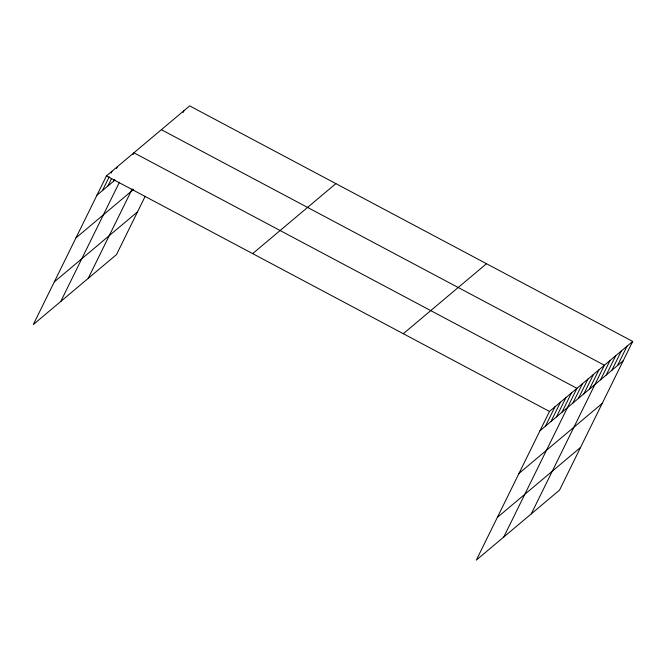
<?xml version="1.0" encoding="UTF-8"?>
<svg xmlns="http://www.w3.org/2000/svg" width="666" height="666" viewBox="0 0 666 666"><rect width="100%" height="100%" fill="white"/><g stroke="black" fill="none" stroke-linecap="round" stroke-linejoin="round"><path stroke-width="1" d="M632.7 341.433L549.483 411.438L476.332 560.106L559.548 490.109L632.7 341.433L189.668 105.894L106.452 175.891L33.3 324.567L116.517 254.562L145.188 196.295M102.447 190.584L109.232 176.79M111.039 173.11L111.946 171.27M107.934 185.964L111.555 178.613M116.533 168.49L117.441 166.65M113.428 181.343L114.336 179.504M60.764 301.465L119.389 182.317M133.009 154.637L133.916 152.797L576.947 388.336L503.787 537.004M88.22 278.363L132.243 188.911M183.108 112.496L184.007 110.656M545.471 426.132L554.978 406.818M550.965 421.511L560.472 402.197M556.46 416.891L565.958 397.577M561.954 412.271L571.453 392.957M572.935 403.03L582.434 383.716M578.429 398.41L587.928 379.096M583.915 393.789L593.423 374.475M589.41 389.169L598.917 369.855M531.252 513.911L604.403 365.234L161.38 129.695M600.566 379.786L610.064 360.481M606.218 375.033L615.725 355.719M611.879 370.271L621.386 350.957M617.54 365.509L627.039 346.195M96.953 195.205L114.993 180.028M75.949 237.895L133.7 189.311M54.304 281.876L137.521 211.871M252.655 253.621L335.872 183.625M403.288 333.708L486.496 263.711M539.984 430.752L623.201 360.747M518.972 473.434L602.189 403.438M497.335 517.424L580.552 447.419M106.452 175.891L549.483 411.438"/></g></svg>
